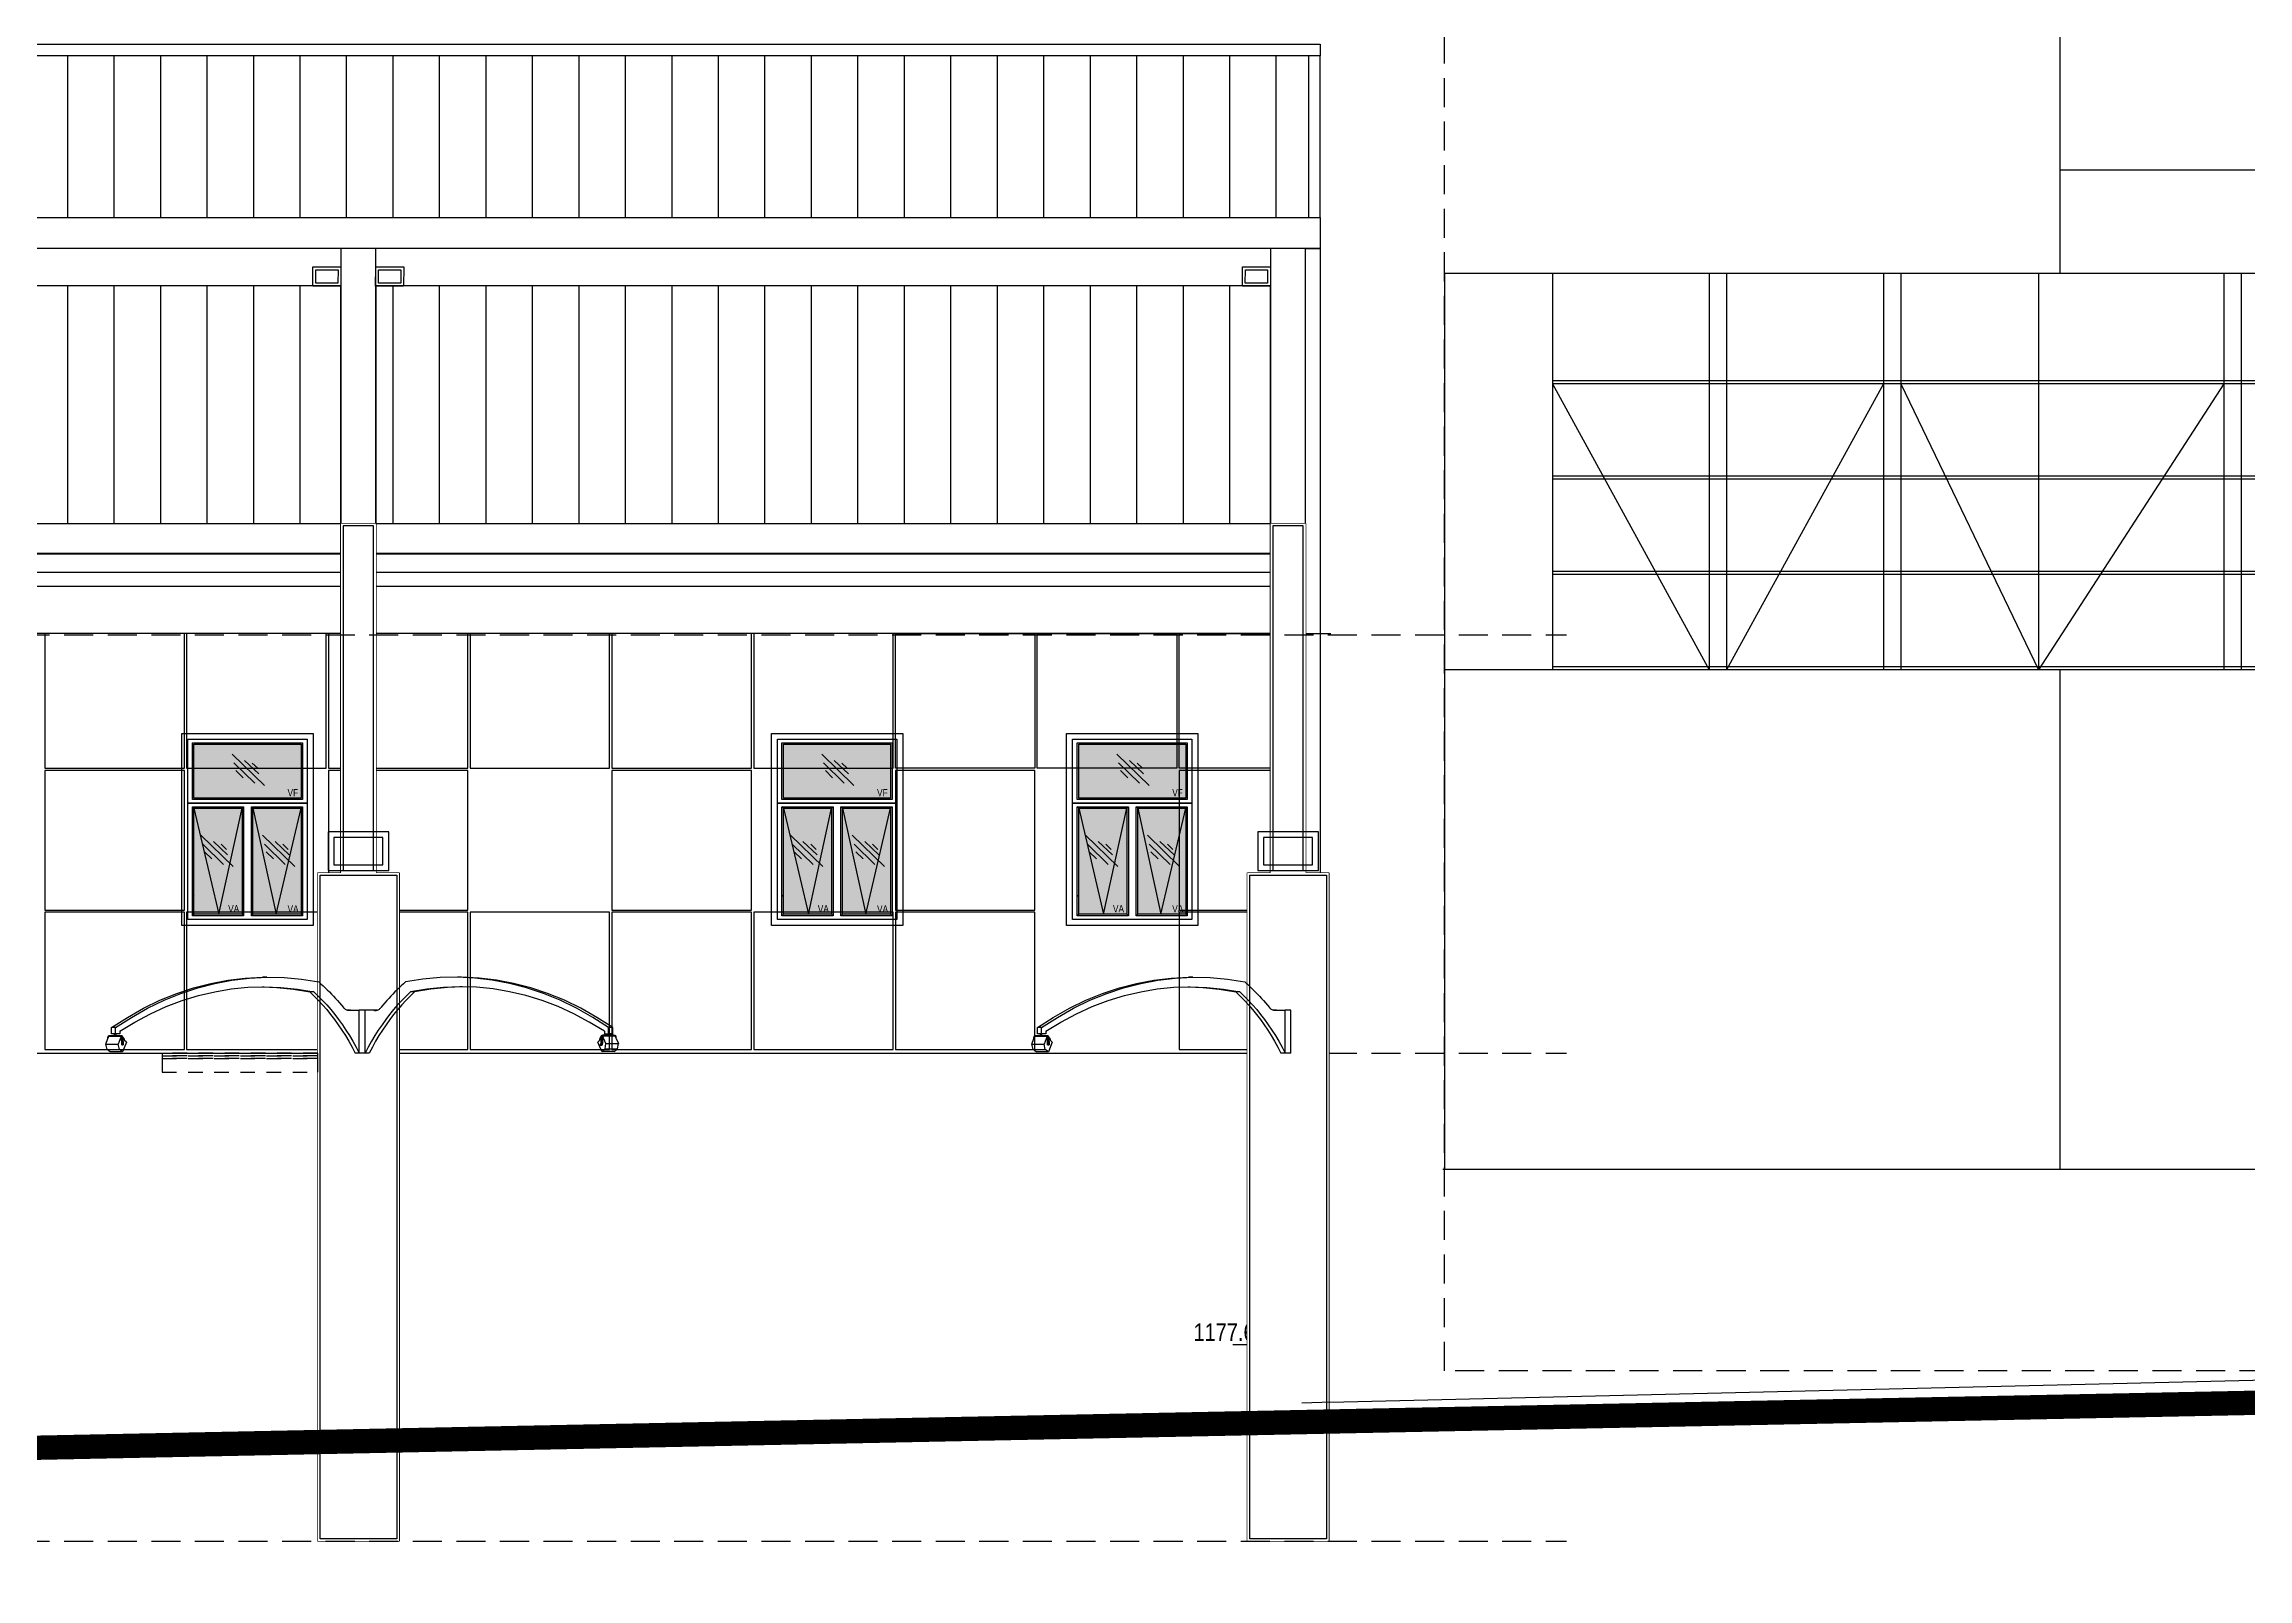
# Model space of a CAD drawing. Extents: x -133 to 84, y -2 to 88.
# Drawn here: x 45.29 to 64.26, y -0.33 to 12.88 of the extents above; entities that cross this region are included whole.
import ezdxf

# ---------------------------------------------------------------- set-up
doc = ezdxf.new("R2010")
doc.units = 0
doc.header["$MEASUREMENT"] = 0
doc.set_wipeout_variables(frame=1)
for name, pattern in [('HIDDEN', [0.375, 0.25, -0.125]), ('RHCG02-4502(DOS ARA)AR-FA-001-08$0$HIDDEN', [0.375, 0.25, -0.125]), ('RHCG02-4502(DOS ARA)AR-FA-001-08$0$HIDDEN2', [0.1875, 0.125, -0.0625])]:
    doc.linetypes.add(name, pattern=pattern)
for name, color, linetype in [('arq-gaviota', 4, 'Continuous'), ('arq-paredes', 4, 'Continuous'), ('arq-text-detalle de fachada', 1, 'Continuous'), ('arq-ventanas', 1, 'Continuous'), ('Cotas', 1, 'Continuous'), ('DISEÑO', 2, 'Continuous'), ('luminarias', 3, 'Continuous'), ('Notas', 1, 'Continuous'), ('RHCG02-4502(DOS ARA)AR-FA-001-08$0$arq-columnas wp', 1, 'Continuous'), ('RHCG02-4502(DOS ARA)AR-FA-001-08$0$arq-escaleras', 2, 'Continuous'), ('RHCG02-4502(DOS ARA)AR-FA-001-08$0$arq-fachada', 252, 'Continuous'), ('RHCG02-4502(DOS ARA)AR-FA-001-08$0$arq-hatch', 252, 'Continuous'), ('RHCG02-4502(DOS ARA)AR-FA-001-08$0$arq-niveles', 1, 'Continuous'), ('RHCG02-4502(DOS ARA)AR-FA-001-08$0$arq-paredes', 4, 'Continuous'), ('RHCG02-4502(DOS ARA)AR-FA-001-08$0$LINE', 2, 'Continuous')]:
    doc.layers.add(name, color=color, linetype=linetype)
doc.styles.add('dape 2', font='ARIALN.TTF')
doc.styles.add('RHCG02-4502(DOS ARA)AR-FA-001-08$0$dape 2', font='ARIALN.TTF', dxfattribs={"height": 0.15})
doc.dimstyles.new('RHCG02-4502(DOS ARA)AR-FA-001-08$0$dape', dxfattribs={"dimscale": 0.05, "dimtxt": 2, "dimasz": 2, "dimexe": 1, "dimexo": 1, "dimgap": 1, "dimtad": 1, "dimzin": 1, "dimtxsty": 'RHCG02-4502(DOS ARA)AR-FA-001-08$0$dape 2', "dimcen": 30, "dimclrd": 1, "dimclre": 1, "dimclrt": 256, "dimazin": 0, "dimtfac": 1, "dimtmove": 0, "dimatfit": 3, "dimfxl": 1, "dimarcsym": 0})
pattern_1 = [(90, (-1609.30163, 935.8342), (-0.4, 2e-17), [])]

# ---------------------------------------------------------------- blocks, each defined once
blk = doc.blocks.new('RHCG02-4502(DOS ARA)AR-FA-001-08$0$A$C4A154E2A')
at = {"color": 250}
for p, q in [((6.368, 6.717), (6.367, -1.975)), ((8.969, 6.717), (6.368, 6.717)), ((8.969, 6.717), (8.969, -1.975)), ((8.969, 3.216), (6.367, 3.216)), ((8.969, -1.084), (6.367, -1.084)), ((11.784, -1.975), (1.072, -1.975)), ((1.999, -1.975), (1.999, -5.384)), ((3.349, -1.975), (3.349, -5.384)), ((3.499, -1.975), (3.499, -5.384)), ((4.849, -1.975), (4.849, -5.384)), ((4.999, -1.975), (4.999, -5.384)), ((6.182, -1.975), (6.182, -5.384)), ((7.776, -1.975), (7.776, -5.384)), ((7.927, -1.975), (7.927, -5.384)), ((9.446, -1.975), (9.446, -5.384)), ((9.446, -2.899), (1.999, -2.899)), ((9.446, -2.924), (1.999, -2.924)), ((1.999, -2.924), (3.349, -5.384)), ((4.849, -2.924), (3.499, -5.384)), ((4.999, -2.924), (6.182, -5.384)), ((7.776, -2.924), (6.182, -5.384)), ((9.446, -3.719), (1.999, -3.719)), ((9.446, -3.744), (1.999, -3.744)), ((9.446, -4.539), (1.999, -4.539)), ((9.446, -4.564), (1.999, -4.564)), ((11.784, -5.384), (1.072, -5.384)), ((9.446, -5.359), (1.999, -5.359)), ((6.367, -5.384), (6.367, -9.684)), ((8.969, -5.384), (8.969, -9.684)), ((11.709, -9.684), (1.056, -9.684))]:
    blk.add_line(p, q, dxfattribs=at)
blk.add_lwpolyline([(1.072, -1.975), (1.072, -9.684)], dxfattribs=at)

msp = doc.modelspace()

# ---------------------------------------------------------------- hatches: boundary and pattern name
at = {"layer": 'arq-ventanas'}
for points in [[(46.585, 6.857), (47.506, 6.857), (47.506, 6.394), (46.585, 6.394)], [(51.658, 6.857), (52.58, 6.857), (52.58, 6.394), (51.658, 6.394)], [(54.198, 6.857), (55.12, 6.857), (55.12, 6.394), (54.198, 6.394)], [(46.585, 6.307), (46.999, 6.307), (46.999, 5.394), (46.585, 5.394)], [(47.092, 6.307), (47.506, 6.307), (47.506, 5.394), (47.092, 5.394)], [(51.658, 6.307), (52.072, 6.307), (52.072, 5.394), (51.658, 5.394)], [(52.166, 6.307), (52.58, 6.307), (52.58, 5.394), (52.166, 5.394)], [(54.198, 6.307), (54.612, 6.307), (54.612, 5.394), (54.198, 5.394)], [(54.706, 6.307), (55.12, 6.307), (55.12, 5.394), (54.706, 5.394)]]:
    msp.add_hatch(color=254, dxfattribs=at).paths.add_polyline_path(points)
at = {"layer": 'RHCG02-4502(DOS ARA)AR-FA-001-08$0$arq-fachada'}
h = msp.add_hatch(dxfattribs=at)
h.set_pattern_fill('_USER', color=251, scale=0.4, angle=90, style=0, pattern_type=0)
h.set_pattern_definition(pattern_1)
h.paths.add_polyline_path([(56.175, 12.783), (40.25, 12.783), (40.25, 12.77), (40.25, 12.477), (40.07, 12.477), (40.07, 12.349), (40.07, 11.968), (39.923, 11.968), (32, 11.968), (32, 11.392), (56.175, 11.392)])

# ---------------------------------------------------------------- linework, layer by layer
at = {"layer": 'arq-gaviota'}
for p, q in [((46.436, 4.712), (46.582, 4.761)), ((46.471, 4.712), (46.617, 4.761)), ((46.582, 4.761), (46.729, 4.799)), ((46.617, 4.761), (46.764, 4.799)), ((46.729, 4.799), (46.877, 4.827)), ((46.764, 4.799), (46.912, 4.827)), ((46.764, 4.728), (46.906, 4.752)), ((46.877, 4.827), (47.026, 4.845)), ((46.906, 4.752), (47.048, 4.766)), ((46.912, 4.827), (47.062, 4.845)), ((47.026, 4.845), (47.176, 4.852)), ((47.048, 4.766), (47.171, 4.77)), ((47.062, 4.845), (47.211, 4.852)), ((47.171, 4.77), (47.298, 4.765)), ((47.171, 4.77), (47.19, 4.77)), ((47.211, 4.852), (47.176, 4.852)), ((47.19, 4.77), (47.333, 4.765)), ((47.211, 4.852), (47.361, 4.849)), ((47.298, 4.765), (47.44, 4.75)), ((47.333, 4.765), (47.475, 4.75)), ((47.361, 4.849), (47.51, 4.836)), ((48.589, 4.75), (48.448, 4.726)), ((48.624, 4.75), (48.483, 4.726)), ((48.704, 4.849), (48.554, 4.836)), ((48.731, 4.765), (48.589, 4.75)), ((48.767, 4.765), (48.624, 4.75)), ((48.853, 4.852), (48.704, 4.849)), ((48.874, 4.77), (48.731, 4.765)), ((48.893, 4.77), (48.767, 4.765)), ((48.888, 4.852), (48.853, 4.852)), ((49.003, 4.845), (48.853, 4.852)), ((48.893, 4.77), (48.874, 4.77)), ((49.038, 4.845), (48.888, 4.852)), ((49.016, 4.766), (48.893, 4.77)), ((49.152, 4.827), (49.003, 4.845)), ((49.159, 4.752), (49.016, 4.766)), ((49.187, 4.827), (49.038, 4.845)), ((49.3, 4.799), (49.152, 4.827)), ((49.3, 4.728), (49.159, 4.752)), ((49.335, 4.799), (49.187, 4.827)), ((49.447, 4.761), (49.3, 4.799)), ((49.483, 4.761), (49.335, 4.799)), ((49.593, 4.712), (49.447, 4.761)), ((49.628, 4.712), (49.483, 4.761)), ((54.404, 4.712), (54.55, 4.761)), ((54.439, 4.712), (54.585, 4.761)), ((54.55, 4.761), (54.697, 4.799)), ((54.585, 4.761), (54.732, 4.799)), ((54.697, 4.799), (54.845, 4.827)), ((54.732, 4.799), (54.88, 4.827)), ((54.732, 4.728), (54.874, 4.752)), ((54.845, 4.827), (54.994, 4.845)), ((54.874, 4.752), (55.016, 4.766)), ((54.88, 4.827), (55.029, 4.845)), ((54.994, 4.845), (55.144, 4.852)), ((55.016, 4.766), (55.139, 4.77)), ((55.029, 4.845), (55.179, 4.852)), ((55.139, 4.77), (55.265, 4.765)), ((55.139, 4.77), (55.158, 4.77)), ((55.179, 4.852), (55.144, 4.852)), ((55.158, 4.77), (55.301, 4.765)), ((55.179, 4.852), (55.329, 4.849)), ((55.265, 4.765), (55.408, 4.75)), ((55.301, 4.765), (55.443, 4.75)), ((55.329, 4.849), (55.478, 4.836)), ((55.408, 4.75), (55.549, 4.726)), ((46.012, 4.507), (46.151, 4.585)), ((46.047, 4.507), (46.186, 4.585)), ((46.151, 4.585), (46.292, 4.654)), ((46.186, 4.585), (46.328, 4.654)), ((46.211, 4.538), (46.346, 4.6)), ((46.292, 4.654), (46.436, 4.712)), ((46.328, 4.654), (46.471, 4.712)), ((46.346, 4.6), (46.484, 4.652)), ((46.484, 4.652), (46.623, 4.695)), ((46.623, 4.695), (46.764, 4.728)), ((48.483, 4.726), (48.445, 4.69)), ((48.483, 4.726), (48.448, 4.726)), ((49.441, 4.695), (49.3, 4.728)), ((49.58, 4.652), (49.441, 4.695)), ((49.718, 4.6), (49.58, 4.652)), ((49.737, 4.654), (49.593, 4.712)), ((49.772, 4.654), (49.628, 4.712)), ((49.854, 4.538), (49.718, 4.6)), ((49.878, 4.585), (49.737, 4.654)), ((49.914, 4.585), (49.772, 4.654)), ((50.017, 4.507), (49.878, 4.585)), ((50.053, 4.507), (49.914, 4.585)), ((53.979, 4.507), (54.118, 4.585)), ((54.015, 4.507), (54.154, 4.585)), ((54.118, 4.585), (54.26, 4.654)), ((54.154, 4.585), (54.295, 4.654)), ((54.179, 4.538), (54.314, 4.6)), ((54.26, 4.654), (54.404, 4.712)), ((54.295, 4.654), (54.439, 4.712)), ((54.314, 4.6), (54.452, 4.652)), ((54.452, 4.652), (54.591, 4.695)), ((54.591, 4.695), (54.732, 4.728)), ((45.875, 4.419), (46.012, 4.507)), ((45.875, 4.364), (45.875, 4.419)), ((45.911, 4.419), (45.875, 4.419)), ((45.902, 4.364), (45.875, 4.364)), ((45.911, 4.364), (45.902, 4.364)), ((45.911, 4.419), (46.047, 4.507)), ((45.911, 4.364), (45.911, 4.419)), ((45.914, 4.364), (45.911, 4.364)), ((45.946, 4.364), (45.914, 4.364)), ((45.946, 4.388), (46.077, 4.467)), ((45.946, 4.388), (45.946, 4.364)), ((46.077, 4.467), (46.211, 4.538)), ((49.987, 4.467), (49.854, 4.538)), ((50.118, 4.388), (49.987, 4.467)), ((50.153, 4.419), (50.017, 4.507)), ((50.189, 4.419), (50.053, 4.507)), ((50.118, 4.388), (50.118, 4.364)), ((50.118, 4.364), (50.145, 4.364)), ((50.145, 4.364), (50.153, 4.364)), ((50.153, 4.364), (50.153, 4.419)), ((50.189, 4.419), (50.153, 4.419)), ((50.157, 4.364), (50.153, 4.364)), ((50.189, 4.364), (50.157, 4.364)), ((50.189, 4.364), (50.189, 4.419)), ((53.843, 4.419), (53.979, 4.507)), ((53.843, 4.364), (53.843, 4.419)), ((53.879, 4.419), (53.843, 4.419)), ((53.87, 4.364), (53.843, 4.364)), ((53.879, 4.364), (53.87, 4.364)), ((53.879, 4.419), (54.015, 4.507)), ((53.879, 4.364), (53.879, 4.419)), ((53.882, 4.364), (53.879, 4.364)), ((53.914, 4.364), (53.882, 4.364)), ((53.914, 4.388), (54.045, 4.467)), ((53.914, 4.388), (53.914, 4.364)), ((54.045, 4.467), (54.179, 4.538))]:
    msp.add_line(p, q, dxfattribs=at)
at = {"layer": 'arq-paredes', "color": 1}
for points in [[(51.605, 6.9), (52.633, 6.9), (52.633, 6.35), (51.605, 6.35)], [(54.145, 6.9), (55.173, 6.9), (55.173, 6.35), (54.145, 6.35)], [(51.605, 6.35), (52.633, 6.35), (52.633, 5.35), (51.605, 5.35)], [(54.145, 6.35), (55.173, 6.35), (55.173, 5.35), (54.145, 5.35)]]:
    msp.add_lwpolyline(points, close=True, dxfattribs=at)
at = {"layer": 'arq-ventanas'}
for p, q in [((47.191, 6.503), (46.913, 6.773)), ((47.108, 6.522), (46.929, 6.697)), ((47.021, 6.718), (47.143, 6.603)), ((47.087, 6.694), (47.133, 6.651)), ((52.264, 6.503), (51.987, 6.773)), ((52.181, 6.522), (52.002, 6.697)), ((52.094, 6.718), (52.216, 6.603)), ((52.161, 6.694), (52.207, 6.651)), ((54.804, 6.503), (54.527, 6.773)), ((54.721, 6.522), (54.542, 6.697)), ((54.634, 6.718), (54.757, 6.603)), ((54.701, 6.694), (54.747, 6.651)), ((47.007, 6.568), (46.945, 6.631)), ((52.08, 6.568), (52.018, 6.631)), ((54.621, 6.568), (54.558, 6.631)), ((46.922, 5.805), (46.644, 6.075)), ((47.453, 5.805), (47.176, 6.075)), ((51.995, 5.805), (51.718, 6.075)), ((52.526, 5.805), (52.249, 6.075)), ((54.535, 5.805), (54.258, 6.075)), ((55.067, 5.805), (54.789, 6.075)), ((46.839, 5.824), (46.66, 5.999)), ((46.738, 5.871), (46.676, 5.933)), ((46.752, 6.02), (46.874, 5.906)), ((46.819, 5.997), (46.864, 5.953)), ((47.37, 5.824), (47.191, 5.999)), ((47.269, 5.871), (47.207, 5.933)), ((47.283, 6.02), (47.405, 5.906)), ((47.35, 5.997), (47.396, 5.953)), ((51.912, 5.824), (51.733, 5.999)), ((51.812, 5.871), (51.749, 5.933)), ((51.825, 6.02), (51.948, 5.906)), ((51.892, 5.997), (51.938, 5.953)), ((52.443, 5.824), (52.265, 5.999)), ((52.343, 5.871), (52.28, 5.933)), ((52.357, 6.02), (52.479, 5.906)), ((52.423, 5.997), (52.469, 5.953)), ((54.452, 5.824), (54.274, 5.999)), ((54.352, 5.871), (54.289, 5.933)), ((54.366, 6.02), (54.488, 5.906)), ((54.432, 5.997), (54.478, 5.953)), ((54.984, 5.824), (54.805, 5.999)), ((54.883, 5.871), (54.82, 5.933)), ((54.897, 6.02), (55.019, 5.906)), ((54.963, 5.997), (55.009, 5.953))]:
    msp.add_line(p, q, dxfattribs=at)
at = {"layer": 'Cotas'}
for p, q in [((47.509, 5.299), (47.509, 5.299)), ((52.582, 5.299), (52.582, 5.299)), ((55.123, 5.299), (55.123, 5.299))]:
    msp.add_line(p, q, dxfattribs=at)
at = {"layer": 'Cotas', "color": 2}
for points in [[(52.683, 5.299), (51.554, 5.299), (51.554, 6.951), (52.684, 6.951), (52.684, 5.299)], [(55.223, 5.299), (54.094, 5.299), (54.094, 6.951), (55.224, 6.951), (55.224, 5.299)]]:
    msp.add_lwpolyline(points, dxfattribs=at)
at = {"layer": 'DISEÑO', "color": 250}
for p, q in [((46.585, 6.307), (46.572, 6.32)), ((46.585, 6.307), (46.799, 5.394)), ((46.799, 5.394), (46.999, 6.307)), ((46.999, 6.307), (47.012, 6.32)), ((47.092, 6.307), (47.079, 6.32)), ((47.092, 6.307), (47.292, 5.394)), ((47.292, 5.394), (47.506, 6.307)), ((47.506, 6.307), (47.519, 6.32)), ((51.658, 6.307), (51.645, 6.32)), ((51.658, 6.307), (51.872, 5.394)), ((51.872, 5.394), (52.072, 6.307)), ((52.072, 6.307), (52.086, 6.32)), ((52.166, 6.307), (52.152, 6.32)), ((52.166, 6.307), (52.365, 5.394)), ((52.365, 5.394), (52.58, 6.307)), ((52.58, 6.307), (52.593, 6.32)), ((54.198, 6.307), (54.185, 6.32)), ((54.198, 6.307), (54.413, 5.394)), ((54.413, 5.394), (54.612, 6.307)), ((54.612, 6.307), (54.626, 6.32)), ((54.706, 6.307), (54.692, 6.32)), ((54.706, 6.307), (54.906, 5.394)), ((54.906, 5.394), (55.12, 6.307)), ((55.12, 6.307), (55.133, 6.32)), ((46.585, 5.561), (46.572, 5.547)), ((51.658, 5.561), (51.645, 5.547)), ((54.198, 5.561), (54.185, 5.547)), ((46.585, 5.394), (46.572, 5.381)), ((46.999, 5.394), (47.012, 5.381)), ((47.092, 5.394), (47.079, 5.381)), ((47.506, 5.394), (47.519, 5.381)), ((51.658, 5.394), (51.645, 5.381)), ((52.072, 5.394), (52.086, 5.381)), ((52.166, 5.394), (52.152, 5.381)), ((52.58, 5.394), (52.593, 5.381)), ((54.198, 5.394), (54.185, 5.381)), ((54.612, 5.394), (54.626, 5.381)), ((54.706, 5.394), (54.692, 5.381)), ((55.12, 5.394), (55.133, 5.381))]:
    msp.add_line(p, q, dxfattribs=at)
for points in [[(46.572, 6.87), (47.519, 6.87), (47.519, 6.381), (46.572, 6.381)], [(51.645, 6.87), (52.593, 6.87), (52.593, 6.381), (51.645, 6.381)], [(54.185, 6.87), (55.133, 6.87), (55.133, 6.381), (54.185, 6.381)], [(46.572, 6.32), (47.012, 6.32), (47.012, 5.381), (46.572, 5.381)], [(47.079, 6.32), (47.519, 6.32), (47.519, 5.381), (47.079, 5.381)], [(51.645, 6.32), (52.086, 6.32), (52.086, 5.381), (51.645, 5.381)], [(52.152, 6.32), (52.593, 6.32), (52.593, 5.381), (52.152, 5.381)], [(54.185, 6.32), (54.626, 6.32), (54.626, 5.381), (54.185, 5.381)], [(54.692, 6.32), (55.133, 6.32), (55.133, 5.381), (54.692, 5.381)]]:
    msp.add_lwpolyline(points, close=True, dxfattribs=at)
at = {"layer": 'DISEÑO', "color": 1}
for points in [[(46.585, 6.857), (47.506, 6.857), (47.506, 6.394), (46.585, 6.394)], [(51.658, 6.857), (52.58, 6.857), (52.58, 6.394), (51.658, 6.394)], [(54.198, 6.857), (55.12, 6.857), (55.12, 6.394), (54.198, 6.394)], [(46.585, 6.307), (46.999, 6.307), (46.999, 5.394), (46.585, 5.394)], [(47.092, 6.307), (47.506, 6.307), (47.506, 5.394), (47.092, 5.394)], [(51.658, 6.307), (52.072, 6.307), (52.072, 5.394), (51.658, 5.394)], [(52.166, 6.307), (52.58, 6.307), (52.58, 5.394), (52.166, 5.394)], [(54.198, 6.307), (54.612, 6.307), (54.612, 5.394), (54.198, 5.394)], [(54.706, 6.307), (55.12, 6.307), (55.12, 5.394), (54.706, 5.394)]]:
    msp.add_lwpolyline(points, close=True, dxfattribs=at)
at = {"layer": 'luminarias'}
for p, q in [((45.902, 4.352), (45.902, 4.364)), ((45.914, 4.352), (45.914, 4.364)), ((50.145, 4.354), (50.145, 4.364)), ((50.157, 4.354), (50.157, 4.364)), ((53.87, 4.352), (53.87, 4.364)), ((53.882, 4.352), (53.882, 4.364)), ((45.827, 4.277), (45.845, 4.326)), ((45.838, 4.231), (45.827, 4.277)), ((45.827, 4.277), (45.933, 4.277)), ((45.865, 4.21), (45.838, 4.231)), ((45.838, 4.231), (45.943, 4.231)), ((45.845, 4.337), (45.846, 4.342)), ((45.845, 4.326), (45.845, 4.337)), ((45.845, 4.326), (45.847, 4.33)), ((45.846, 4.342), (45.849, 4.347)), ((45.847, 4.33), (45.853, 4.346)), ((45.848, 4.342), (45.847, 4.337)), ((45.847, 4.337), (45.847, 4.33)), ((45.851, 4.346), (45.848, 4.342)), ((45.849, 4.347), (45.854, 4.35)), ((45.855, 4.348), (45.851, 4.346)), ((45.853, 4.346), (45.86, 4.346)), ((45.854, 4.35), (45.86, 4.351)), ((45.861, 4.349), (45.855, 4.348)), ((45.86, 4.351), (45.87, 4.352)), ((45.86, 4.351), (45.946, 4.351)), ((45.86, 4.346), (45.861, 4.346)), ((45.86, 4.346), (45.956, 4.346)), ((45.861, 4.346), (45.865, 4.349)), ((45.866, 4.349), (45.861, 4.349)), ((45.865, 4.349), (45.866, 4.349)), ((45.971, 4.21), (45.865, 4.21)), ((45.946, 4.349), (45.866, 4.349)), ((45.87, 4.352), (45.902, 4.352)), ((45.902, 4.351), (45.902, 4.352)), ((45.907, 4.351), (45.902, 4.351)), ((45.913, 4.351), (45.907, 4.351)), ((45.914, 4.351), (45.913, 4.351)), ((45.914, 4.352), (45.956, 4.352)), ((45.914, 4.351), (45.914, 4.352)), ((45.958, 4.344), (45.933, 4.277)), ((45.943, 4.231), (45.933, 4.277)), ((45.971, 4.21), (45.943, 4.231)), ((45.946, 4.351), (45.952, 4.35)), ((45.951, 4.348), (45.946, 4.349)), ((45.956, 4.346), (45.951, 4.348)), ((45.952, 4.35), (45.957, 4.347)), ((45.956, 4.352), (45.962, 4.351)), ((45.956, 4.346), (45.956, 4.346)), ((45.958, 4.344), (45.956, 4.346)), ((45.957, 4.347), (45.961, 4.342)), ((45.959, 4.342), (45.958, 4.344)), ((45.961, 4.337), (45.959, 4.342)), ((45.961, 4.342), (45.963, 4.337)), ((45.963, 4.27), (45.961, 4.337)), ((45.962, 4.351), (45.968, 4.348)), ((45.963, 4.337), (45.965, 4.27)), ((45.963, 4.27), (45.965, 4.27)), ((45.965, 4.27), (45.975, 4.27)), ((45.968, 4.348), (45.971, 4.343)), ((45.97, 4.272), (45.969, 4.272)), ((45.97, 4.272), (45.972, 4.273)), ((45.97, 4.272), (45.97, 4.273)), ((45.97, 4.272), (45.97, 4.271)), ((45.971, 4.343), (45.973, 4.338)), ((46.003, 4.295), (45.971, 4.21)), ((45.973, 4.338), (45.973, 4.335)), ((45.981, 4.329), (45.973, 4.335)), ((45.973, 4.335), (45.975, 4.27)), ((45.981, 4.329), (45.987, 4.308)), ((46.003, 4.295), (45.987, 4.308)), ((50.059, 4.294), (50.075, 4.308)), ((50.096, 4.213), (50.059, 4.294)), ((50.075, 4.308), (50.08, 4.33)), ((50.08, 4.33), (50.087, 4.337)), ((50.082, 4.279), (50.08, 4.274)), ((50.08, 4.274), (50.08, 4.269)), ((50.08, 4.269), (50.083, 4.267)), ((50.087, 4.283), (50.082, 4.279)), ((50.083, 4.267), (50.087, 4.268)), ((50.09, 4.267), (50.083, 4.267)), ((50.087, 4.34), (50.088, 4.346)), ((50.087, 4.337), (50.087, 4.34)), ((50.088, 4.283), (50.087, 4.337)), ((50.088, 4.283), (50.087, 4.283)), ((50.087, 4.268), (50.092, 4.272)), ((50.088, 4.346), (50.092, 4.35)), ((50.091, 4.284), (50.088, 4.283)), ((50.09, 4.267), (50.094, 4.268)), ((50.094, 4.282), (50.091, 4.284)), ((50.098, 4.284), (50.091, 4.284)), ((50.092, 4.35), (50.097, 4.353)), ((50.092, 4.272), (50.094, 4.277)), ((50.094, 4.277), (50.094, 4.282)), ((50.094, 4.268), (50.099, 4.272)), ((50.096, 4.213), (50.122, 4.237)), ((50.202, 4.213), (50.096, 4.213)), ((50.097, 4.353), (50.103, 4.354)), ((50.097, 4.341), (50.098, 4.346)), ((50.098, 4.284), (50.097, 4.341)), ((50.098, 4.346), (50.102, 4.35)), ((50.1, 4.283), (50.098, 4.284)), ((50.098, 4.284), (50.098, 4.284)), ((50.1, 4.345), (50.099, 4.341)), ((50.099, 4.341), (50.1, 4.283)), ((50.099, 4.273), (50.1, 4.274)), ((50.1, 4.273), (50.099, 4.273)), ((50.099, 4.272), (50.099, 4.273)), ((50.101, 4.347), (50.1, 4.345)), ((50.101, 4.282), (50.1, 4.283)), ((50.1, 4.274), (50.101, 4.277)), ((50.1, 4.274), (50.1, 4.273)), ((50.103, 4.349), (50.101, 4.347)), ((50.13, 4.283), (50.101, 4.347)), ((50.101, 4.277), (50.101, 4.282)), ((50.102, 4.35), (50.107, 4.353)), ((50.113, 4.354), (50.103, 4.354)), ((50.108, 4.352), (50.103, 4.349)), ((50.103, 4.349), (50.199, 4.349)), ((50.103, 4.349), (50.103, 4.349)), ((50.107, 4.353), (50.113, 4.354)), ((50.112, 4.352), (50.108, 4.352)), ((50.113, 4.353), (50.112, 4.352)), ((50.112, 4.352), (50.19, 4.352)), ((50.113, 4.354), (50.145, 4.354)), ((50.199, 4.353), (50.113, 4.353)), ((50.122, 4.237), (50.13, 4.283)), ((50.122, 4.237), (50.229, 4.237)), ((50.13, 4.283), (50.237, 4.283)), ((50.145, 4.354), (50.157, 4.354)), ((50.157, 4.354), (50.2, 4.354)), ((50.19, 4.352), (50.195, 4.351)), ((50.195, 4.351), (50.199, 4.349)), ((50.205, 4.352), (50.199, 4.353)), ((50.199, 4.349), (50.207, 4.349)), ((50.2, 4.354), (50.206, 4.353)), ((50.202, 4.213), (50.229, 4.237)), ((50.21, 4.349), (50.205, 4.352)), ((50.206, 4.353), (50.211, 4.35)), ((50.207, 4.349), (50.214, 4.334)), ((50.213, 4.345), (50.21, 4.349)), ((50.211, 4.35), (50.215, 4.346)), ((50.214, 4.341), (50.213, 4.345)), ((50.214, 4.334), (50.214, 4.341)), ((50.214, 4.334), (50.216, 4.33)), ((50.215, 4.346), (50.216, 4.341)), ((50.216, 4.341), (50.216, 4.33)), ((50.216, 4.33), (50.237, 4.283)), ((50.229, 4.237), (50.237, 4.283)), ((53.795, 4.277), (53.813, 4.326)), ((53.806, 4.231), (53.795, 4.277)), ((53.795, 4.277), (53.9, 4.277)), ((53.833, 4.21), (53.806, 4.231)), ((53.806, 4.231), (53.911, 4.231)), ((53.813, 4.337), (53.814, 4.342)), ((53.813, 4.326), (53.813, 4.337)), ((53.813, 4.326), (53.815, 4.33)), ((53.814, 4.342), (53.817, 4.347)), ((53.815, 4.33), (53.821, 4.346)), ((53.816, 4.342), (53.815, 4.337)), ((53.815, 4.337), (53.815, 4.33)), ((53.819, 4.346), (53.816, 4.342)), ((53.817, 4.347), (53.822, 4.35)), ((53.823, 4.348), (53.819, 4.346)), ((53.821, 4.346), (53.828, 4.346)), ((53.822, 4.35), (53.828, 4.351)), ((53.829, 4.349), (53.823, 4.348)), ((53.828, 4.351), (53.838, 4.352)), ((53.828, 4.351), (53.914, 4.351)), ((53.828, 4.346), (53.829, 4.346)), ((53.828, 4.346), (53.924, 4.346)), ((53.829, 4.346), (53.833, 4.349)), ((53.834, 4.349), (53.829, 4.349)), ((53.833, 4.349), (53.834, 4.349)), ((53.939, 4.21), (53.833, 4.21)), ((53.914, 4.349), (53.834, 4.349)), ((53.838, 4.352), (53.87, 4.352)), ((53.87, 4.351), (53.87, 4.352)), ((53.875, 4.351), (53.87, 4.351)), ((53.881, 4.351), (53.875, 4.351)), ((53.882, 4.351), (53.881, 4.351)), ((53.882, 4.352), (53.924, 4.352)), ((53.882, 4.351), (53.882, 4.352)), ((53.926, 4.344), (53.9, 4.277)), ((53.911, 4.231), (53.9, 4.277)), ((53.939, 4.21), (53.911, 4.231)), ((53.914, 4.351), (53.92, 4.35)), ((53.919, 4.348), (53.914, 4.349)), ((53.924, 4.346), (53.919, 4.348)), ((53.92, 4.35), (53.925, 4.347)), ((53.924, 4.352), (53.93, 4.351)), ((53.924, 4.346), (53.924, 4.346)), ((53.926, 4.344), (53.924, 4.346)), ((53.925, 4.347), (53.929, 4.342)), ((53.927, 4.342), (53.926, 4.344)), ((53.929, 4.337), (53.927, 4.342)), ((53.929, 4.342), (53.93, 4.337)), ((53.931, 4.27), (53.929, 4.337)), ((53.93, 4.351), (53.935, 4.348)), ((53.93, 4.337), (53.933, 4.27)), ((53.931, 4.27), (53.933, 4.27)), ((53.933, 4.27), (53.943, 4.27)), ((53.935, 4.348), (53.939, 4.343)), ((53.938, 4.272), (53.937, 4.272)), ((53.938, 4.272), (53.939, 4.273)), ((53.938, 4.272), (53.938, 4.273)), ((53.938, 4.272), (53.938, 4.271)), ((53.939, 4.343), (53.941, 4.338)), ((53.971, 4.295), (53.939, 4.21)), ((53.941, 4.338), (53.941, 4.335)), ((53.949, 4.329), (53.941, 4.335)), ((53.941, 4.335), (53.943, 4.27)), ((53.949, 4.329), (53.955, 4.308)), ((53.971, 4.295), (53.955, 4.308))]:
    msp.add_line(p, q, dxfattribs=at)
at = {"layer": 'luminarias', "color": 6}
for points in [[(47.608, 10.965), (47.85, 10.965), (47.849, 10.8), (47.608, 10.8)], [(47.633, 10.94), (47.825, 10.94), (47.824, 10.825), (47.633, 10.825)], [(48.149, 10.965), (48.39, 10.965), (48.389, 10.8), (48.148, 10.8)], [(48.174, 10.94), (48.365, 10.94), (48.364, 10.825), (48.173, 10.825)], [(55.608, 10.965), (55.849, 10.965), (55.848, 10.8), (55.607, 10.8)], [(55.633, 10.94), (55.824, 10.94), (55.824, 10.825), (55.632, 10.825)]]:
    msp.add_lwpolyline(points, close=True, dxfattribs=at)
at = {"layer": 'Notas', "color": 5, "linetype": 'HIDDEN'}
for p, q in [((57.347, 1.466), (57.347, 19.6)), ((67.813, 1.466), (57.347, 1.466))]:
    msp.add_line(p, q, dxfattribs=at)
at = {"layer": 'RHCG02-4502(DOS ARA)AR-FA-001-08$0$arq-columnas wp', "color": 1}
for points in [[(48.35, 0), (47.65, 0), (47.65, 5.75), (47.85, 5.75), (47.85, 8.757), (48.15, 8.757), (48.15, 5.75), (48.35, 5.75)], [(56.35, 0), (55.65, 0), (55.65, 5.75), (55.85, 5.75), (55.85, 8.757), (56.15, 8.757), (56.15, 5.75), (56.35, 5.75)]]:
    msp.add_lwpolyline(points, close=True, dxfattribs=at)
at = {"layer": 'RHCG02-4502(DOS ARA)AR-FA-001-08$0$arq-fachada', "color": 1}
msp.add_line((55.89, 7.812), (56.367, 7.812), dxfattribs=at)
for points in [[(40.25, 12.883), (56.275, 12.883), (56.275, 12.783), (40.25, 12.783)], [(56.275, 12.783), (56.175, 12.783), (56.175, 11.392), (56.275, 11.392)], [(48.15, 11.123), (47.85, 11.123), (47.85, 8.758), (48.15, 8.758)], [(56.15, 11.123), (55.85, 11.123), (55.85, 8.758), (56.15, 8.758)], [(-0.15, 8.495), (56.15, 8.495), (56.15, 8.215), (-0.15, 8.215)]]:
    msp.add_lwpolyline(points, close=True, dxfattribs=at)
at = {"layer": 'RHCG02-4502(DOS ARA)AR-FA-001-08$0$arq-fachada', "color": 4}
for points in [[(-0.275, 11.392), (56.275, 11.392), (56.275, 11.123), (-0.275, 11.123)], [(56.075, 7.812), (-0.075, 7.812), (-0.075, 8.501), (56.075, 8.501)], [(56.075, 4.2), (55.925, 4.2), (55.925, 7.812), (56.075, 7.812)]]:
    msp.add_lwpolyline(points, close=True, dxfattribs=at)
at = {"layer": 'RHCG02-4502(DOS ARA)AR-FA-001-08$0$arq-fachada', "color": 251}
for points in [[(56.275, 0.007), (56.15, 0.007), (56.15, 11.123), (56.275, 11.123)], [(46.502, 7.811), (45.302, 7.811), (45.302, 6.651), (46.502, 6.651)], [(47.722, 7.811), (46.522, 7.811), (46.522, 6.651), (47.722, 6.651)], [(48.942, 7.811), (47.742, 7.811), (47.742, 6.651), (48.942, 6.651)], [(50.162, 7.811), (48.962, 7.811), (48.962, 6.651), (50.162, 6.651)], [(51.382, 7.811), (50.182, 7.811), (50.182, 6.651), (51.382, 6.651)], [(52.602, 7.811), (51.402, 7.811), (51.402, 6.651), (52.602, 6.651)], [(52.622, 7.811), (53.822, 7.811), (53.822, 6.651), (52.622, 6.651)], [(53.842, 7.811), (55.042, 7.811), (55.042, 6.651), (53.842, 6.651)], [(55.062, 7.811), (55.878, 7.811), (55.878, 6.651), (55.062, 6.651)], [(46.502, 6.631), (45.302, 6.631), (45.302, 5.431), (46.502, 5.431)], [(48.942, 6.631), (47.742, 6.631), (47.742, 5.431), (48.942, 5.431)], [(51.382, 6.631), (50.182, 6.631), (50.182, 5.431), (51.382, 5.431)], [(53.822, 6.631), (52.622, 6.631), (52.622, 5.431), (53.822, 5.431)], [(55.878, 6.631), (55.062, 6.631), (55.062, 5.431), (55.878, 5.431)], [(46.502, 5.411), (45.302, 5.411), (45.302, 4.231), (46.502, 4.231)], [(47.722, 5.411), (46.522, 5.411), (46.522, 4.231), (47.722, 4.231)], [(48.942, 5.411), (47.742, 5.411), (47.742, 4.231), (48.942, 4.231)], [(50.162, 5.411), (48.962, 5.411), (48.962, 4.231), (50.162, 4.231)], [(51.382, 5.411), (50.182, 5.411), (50.182, 4.231), (51.382, 4.231)], [(52.602, 5.411), (51.402, 5.411), (51.402, 4.231), (52.602, 4.231)], [(53.822, 5.411), (52.622, 5.411), (52.622, 4.231), (53.822, 4.231)], [(55.878, 5.411), (55.062, 5.411), (55.062, 4.231), (55.878, 4.231)]]:
    msp.add_lwpolyline(points, close=True, dxfattribs=at)
at = {"layer": 'RHCG02-4502(DOS ARA)AR-FA-001-08$0$arq-fachada', "color": 6}
msp.add_lwpolyline([(-0.075, 8.757), (56.075, 8.757), (56.075, 8.336), (-0.075, 8.336)], close=True, dxfattribs=at)
at = {"layer": 'RHCG02-4502(DOS ARA)AR-FA-001-08$0$arq-fachada', "color": 5}
msp.add_lwpolyline([(45.147, 4.2), (55.89, 4.2), (55.89, 7.812), (45.147, 7.812)], close=True, dxfattribs=at)
at = {"layer": 'RHCG02-4502(DOS ARA)AR-FA-001-08$0$arq-niveles', "color": 1, "linetype": 'RHCG02-4502(DOS ARA)AR-FA-001-08$0$HIDDEN'}
msp.add_line((-8.532, 4.2), (58.397, 4.2), dxfattribs=at)
at = {"layer": 'RHCG02-4502(DOS ARA)AR-FA-001-08$0$arq-paredes', "color": 1}
msp.add_line((56.351, 1.783), (56.351, 0.278), dxfattribs=at)

# ---------------------------------------------------------------- block references
msp.add_blockref('RHCG02-4502(DOS ARA)AR-FA-001-08$0$A$C4A154E2A', (56.275, 12.883))

# ---------------------------------------------------------------- texts
at = {"layer": 'arq-text-detalle de fachada', "char_height": 0.0623, "width": 0.00136, "attachment_point": 1, "style": 'dape 2'}
for s, insert in [('VF', (47.39, 6.472)), ('VF', (52.463, 6.472)), ('VF', (55.003, 6.472)), ('VA', (46.879, 5.473)), ('VA', (47.39, 5.472)), ('VA', (51.953, 5.473)), ('VA', (52.463, 5.472)), ('VA', (54.493, 5.473)), ('VA', (55.003, 5.472))]:
    msp.add_mtext(s, dxfattribs=dict(at, insert=insert))
at = {"layer": 'RHCG02-4502(DOS ARA)AR-FA-001-08$0$arq-paredes', "color": 1, "linetype": 'RHCG02-4502(DOS ARA)AR-FA-001-08$0$HIDDEN', "style": 'RHCG02-4502(DOS ARA)AR-FA-001-08$0$dape 2'}
msp.add_text('1177.62', height=0.15, dxfattribs=at).set_placement((55.186, 1.723))

# ---------------------------------------------------------------- leaders
at = {"layer": 'RHCG02-4502(DOS ARA)AR-FA-001-08$0$arq-paredes', "color": 1}
msp.add_leader([(56.352, 1.128), (55.844, 1.69), (55.525, 1.69)], dimstyle='RHCG02-4502(DOS ARA)AR-FA-001-08$0$dape', override={"dimgap": 1, "dimtad": 0}, dxfattribs=at)

# ---------------------------------------------------------------- next in the draw order: wipeouts: each hides what was drawn before it
at = {"color": 1}
for points in [[(48.35, 0), (47.65, 0), (47.65, 5.75), (47.85, 5.75), (47.85, 8.757), (48.15, 8.757), (48.15, 5.75), (48.35, 5.75)], [(56.35, 0), (55.65, 0), (55.65, 5.75), (55.85, 5.75), (55.85, 8.757), (56.15, 8.757), (56.15, 5.75), (56.35, 5.75)]]:
    msp.add_wipeout(points, dxfattribs=at).dxf.layer = 'RHCG02-4502(DOS ARA)AR-FA-001-08$0$arq-columnas wp'

# ---------------------------------------------------------------- next in the draw order: hatches: boundary and pattern name
at = {"layer": 'RHCG02-4502(DOS ARA)AR-FA-001-08$0$arq-fachada'}
h = msp.add_hatch(dxfattribs=at)
h.set_pattern_fill('_USER', color=1, scale=0.4, angle=90, style=0, pattern_type=0)
h.set_pattern_definition(pattern_1)
h.paths.add_polyline_path([(7.85, 10.802), (0.15, 10.802), (0.15, 8.757), (7.85, 8.757)])
h.paths.add_polyline_path([(15.85, 10.802), (8.15, 10.802), (8.15, 8.757), (15.85, 8.757)])
h.paths.add_polyline_path([(23.85, 10.802), (16.15, 10.802), (16.15, 8.757), (23.85, 8.757)])
h.paths.add_polyline_path([(31.85, 10.802), (24.15, 10.802), (24.15, 8.757), (31.85, 8.757)])
h.paths.add_polyline_path([(39.85, 10.802), (32.15, 10.802), (32.15, 8.757), (39.85, 8.757)])
h.paths.add_polyline_path([(47.85, 10.802), (40.15, 10.802), (40.15, 8.757), (47.85, 8.757)])
h.paths.add_polyline_path([(55.85, 10.802), (48.15, 10.802), (48.15, 8.757), (55.85, 8.757)])

# ---------------------------------------------------------------- next in the draw order: linework, layer by layer
at = {"layer": 'arq-gaviota'}
for p, q in [((47.44, 4.75), (47.581, 4.726)), ((47.475, 4.75), (47.617, 4.726)), ((47.51, 4.836), (47.659, 4.812)), ((47.659, 4.812), (47.677, 4.795)), ((47.677, 4.795), (47.696, 4.779)), ((47.696, 4.779), (47.714, 4.761)), ((47.714, 4.761), (47.732, 4.744)), ((47.732, 4.744), (47.75, 4.726)), ((48.332, 4.744), (48.314, 4.726)), ((48.35, 4.761), (48.332, 4.744)), ((48.368, 4.779), (48.35, 4.761)), ((48.387, 4.795), (48.368, 4.779)), ((48.406, 4.812), (48.387, 4.795)), ((48.554, 4.836), (48.406, 4.812)), ((55.443, 4.75), (55.585, 4.726)), ((55.478, 4.836), (55.627, 4.812)), ((55.627, 4.812), (55.645, 4.795)), ((55.645, 4.795), (55.664, 4.779)), ((55.664, 4.779), (55.682, 4.761)), ((55.682, 4.761), (55.7, 4.744)), ((55.7, 4.744), (55.718, 4.726)), ((47.617, 4.726), (47.581, 4.726)), ((47.581, 4.726), (47.619, 4.69)), ((47.617, 4.726), (47.654, 4.69)), ((47.619, 4.69), (47.656, 4.653)), ((47.654, 4.69), (47.691, 4.653)), ((47.656, 4.653), (47.692, 4.614)), ((47.691, 4.653), (47.727, 4.614)), ((47.692, 4.614), (47.727, 4.574)), ((47.727, 4.614), (47.762, 4.574)), ((47.727, 4.574), (47.761, 4.532)), ((47.75, 4.726), (47.768, 4.708)), ((47.762, 4.574), (47.796, 4.532)), ((47.768, 4.708), (47.786, 4.689)), ((47.786, 4.689), (47.803, 4.67)), ((47.803, 4.67), (47.821, 4.651)), ((47.821, 4.651), (47.838, 4.631)), ((47.838, 4.631), (47.855, 4.611)), ((47.855, 4.611), (47.871, 4.591)), ((47.875, 4.586), (47.871, 4.591)), ((47.88, 4.582), (47.875, 4.586)), ((47.885, 4.578), (47.88, 4.582)), ((47.889, 4.575), (47.885, 4.578)), ((47.895, 4.572), (47.889, 4.575)), ((47.9, 4.57), (47.895, 4.572)), ((47.904, 4.568), (47.9, 4.57)), ((47.932, 4.568), (47.904, 4.568)), ((47.905, 4.568), (47.904, 4.568)), ((47.91, 4.567), (47.905, 4.568)), ((47.916, 4.566), (47.91, 4.567)), ((47.921, 4.566), (47.916, 4.566)), ((47.927, 4.567), (47.921, 4.566)), ((47.932, 4.568), (47.927, 4.567)), ((47.932, 4.568), (48.007, 4.568)), ((48.007, 4.2), (48.007, 4.568)), ((48.057, 4.568), (48.007, 4.568)), ((48.132, 4.568), (48.057, 4.568)), ((48.057, 4.2), (48.057, 4.568)), ((48.161, 4.568), (48.132, 4.568)), ((48.132, 4.568), (48.137, 4.567)), ((48.137, 4.567), (48.143, 4.566)), ((48.143, 4.566), (48.148, 4.566)), ((48.148, 4.566), (48.154, 4.567)), ((48.154, 4.567), (48.159, 4.568)), ((48.159, 4.568), (48.161, 4.568)), ((48.161, 4.568), (48.164, 4.57)), ((48.164, 4.57), (48.17, 4.572)), ((48.17, 4.572), (48.175, 4.575)), ((48.175, 4.575), (48.18, 4.578)), ((48.18, 4.578), (48.184, 4.582)), ((48.184, 4.582), (48.189, 4.586)), ((48.189, 4.586), (48.193, 4.591)), ((48.21, 4.611), (48.193, 4.591)), ((48.227, 4.631), (48.21, 4.611)), ((48.244, 4.651), (48.227, 4.631)), ((48.261, 4.67), (48.244, 4.651)), ((48.278, 4.689), (48.261, 4.67)), ((48.302, 4.574), (48.268, 4.532)), ((48.296, 4.708), (48.278, 4.689)), ((48.314, 4.726), (48.296, 4.708)), ((48.337, 4.614), (48.302, 4.574)), ((48.338, 4.574), (48.303, 4.532)), ((48.373, 4.653), (48.337, 4.614)), ((48.373, 4.614), (48.338, 4.574)), ((48.41, 4.69), (48.373, 4.653)), ((48.409, 4.653), (48.373, 4.614)), ((48.445, 4.69), (48.409, 4.653)), ((48.448, 4.726), (48.41, 4.69)), ((55.585, 4.726), (55.549, 4.726)), ((55.549, 4.726), (55.587, 4.69)), ((55.585, 4.726), (55.622, 4.69)), ((55.587, 4.69), (55.624, 4.653)), ((55.622, 4.69), (55.659, 4.653)), ((55.624, 4.653), (55.659, 4.614)), ((55.659, 4.653), (55.695, 4.614)), ((55.659, 4.614), (55.695, 4.574)), ((55.695, 4.614), (55.73, 4.574)), ((55.695, 4.574), (55.729, 4.532)), ((55.718, 4.726), (55.736, 4.708)), ((55.73, 4.574), (55.764, 4.532)), ((55.736, 4.708), (55.754, 4.689)), ((55.754, 4.689), (55.771, 4.67)), ((55.771, 4.67), (55.788, 4.651)), ((55.788, 4.651), (55.806, 4.631)), ((55.806, 4.631), (55.822, 4.611)), ((55.822, 4.611), (55.839, 4.591)), ((55.843, 4.586), (55.839, 4.591)), ((55.848, 4.582), (55.843, 4.586)), ((55.852, 4.578), (55.848, 4.582)), ((55.857, 4.575), (55.852, 4.578)), ((55.862, 4.572), (55.857, 4.575)), ((55.868, 4.57), (55.862, 4.572)), ((55.871, 4.568), (55.868, 4.57)), ((55.9, 4.568), (55.871, 4.568)), ((55.873, 4.568), (55.871, 4.568)), ((55.878, 4.567), (55.873, 4.568)), ((55.884, 4.566), (55.878, 4.567)), ((55.889, 4.566), (55.884, 4.566)), ((55.895, 4.567), (55.889, 4.566)), ((55.9, 4.568), (55.895, 4.567)), ((55.9, 4.568), (55.975, 4.568)), ((55.975, 4.2), (55.975, 4.568)), ((56.025, 4.568), (55.975, 4.568)), ((56.025, 4.2), (56.025, 4.568)), ((47.761, 4.532), (47.794, 4.489)), ((47.794, 4.489), (47.826, 4.444)), ((47.796, 4.532), (47.829, 4.489)), ((47.826, 4.444), (47.857, 4.398)), ((47.829, 4.489), (47.862, 4.444)), ((47.857, 4.398), (47.888, 4.35)), ((47.862, 4.444), (47.893, 4.398)), ((47.893, 4.398), (47.923, 4.35)), ((48.171, 4.398), (48.141, 4.35)), ((48.203, 4.444), (48.171, 4.398)), ((48.207, 4.398), (48.177, 4.35)), ((48.235, 4.489), (48.203, 4.444)), ((48.238, 4.444), (48.207, 4.398)), ((48.268, 4.532), (48.235, 4.489)), ((48.27, 4.489), (48.238, 4.444)), ((48.303, 4.532), (48.27, 4.489)), ((55.729, 4.532), (55.762, 4.489)), ((55.762, 4.489), (55.794, 4.444)), ((55.764, 4.532), (55.797, 4.489)), ((55.794, 4.444), (55.825, 4.398)), ((55.797, 4.489), (55.829, 4.444)), ((55.825, 4.398), (55.855, 4.35)), ((55.829, 4.444), (55.861, 4.398)), ((55.861, 4.398), (55.891, 4.35)), ((47.888, 4.35), (47.917, 4.302)), ((47.917, 4.302), (47.945, 4.251)), ((47.923, 4.35), (47.952, 4.302)), ((47.945, 4.251), (47.971, 4.2)), ((47.952, 4.302), (47.98, 4.251)), ((48.007, 4.2), (47.971, 4.2)), ((47.98, 4.251), (48.007, 4.2)), ((48.057, 4.2), (48.007, 4.2)), ((48.084, 4.251), (48.057, 4.2)), ((48.093, 4.2), (48.057, 4.2)), ((48.112, 4.302), (48.084, 4.251)), ((48.12, 4.251), (48.093, 4.2)), ((48.141, 4.35), (48.112, 4.302)), ((48.148, 4.302), (48.12, 4.251)), ((48.177, 4.35), (48.148, 4.302)), ((55.855, 4.35), (55.884, 4.302)), ((55.884, 4.302), (55.912, 4.251)), ((55.891, 4.35), (55.92, 4.302)), ((55.912, 4.251), (55.939, 4.2)), ((55.92, 4.302), (55.948, 4.251)), ((55.975, 4.2), (55.939, 4.2)), ((55.948, 4.251), (55.975, 4.2)), ((56.025, 4.2), (55.975, 4.2))]:
    msp.add_line(p, q, dxfattribs=at)
at = {"layer": 'arq-paredes', "color": 1}
for points in [[(46.531, 6.9), (47.56, 6.9), (47.56, 6.35), (46.531, 6.35)], [(46.531, 6.35), (47.56, 6.35), (47.56, 5.35), (46.531, 5.35)]]:
    msp.add_lwpolyline(points, close=True, dxfattribs=at)
at = {"layer": 'Cotas', "color": 2}
msp.add_lwpolyline([(47.61, 5.299), (46.48, 5.299), (46.48, 6.951), (47.611, 6.951), (47.611, 5.299)], dxfattribs=at)
at = {"layer": 'luminarias'}
for points in [[(47.739, 5.77), (48.261, 5.77), (48.261, 6.104), (47.739, 6.104)], [(55.739, 5.77), (56.261, 5.77), (56.261, 6.104), (55.739, 6.104)], [(47.789, 5.82), (48.211, 5.82), (48.211, 6.054), (47.789, 6.054)], [(55.789, 5.82), (56.211, 5.82), (56.211, 6.054), (55.789, 6.054)]]:
    msp.add_lwpolyline(points, close=True, dxfattribs=at)
at = {"layer": 'RHCG02-4502(DOS ARA)AR-FA-001-08$0$arq-columnas wp', "color": 4}
for points in [[(48.13, 8.737), (47.87, 8.737), (47.87, 5.77), (48.13, 5.77)], [(56.13, 8.737), (55.87, 8.737), (55.87, 5.77), (56.13, 5.77)]]:
    msp.add_lwpolyline(points, close=True, dxfattribs=at)
at = {"layer": 'RHCG02-4502(DOS ARA)AR-FA-001-08$0$arq-columnas wp', "color": 6}
for points in [[(47.67, 5.73), (48.33, 5.73), (48.33, 0.02), (47.67, 0.02)], [(55.67, 5.73), (56.33, 5.73), (56.33, 0.02), (55.67, 0.02)]]:
    msp.add_lwpolyline(points, close=True, dxfattribs=at)
at = {"layer": 'RHCG02-4502(DOS ARA)AR-FA-001-08$0$arq-escaleras', "color": 251, "linetype": 'RHCG02-4502(DOS ARA)AR-FA-001-08$0$HIDDEN2'}
for points in [[(47.65, 4.2), (46.31, 4.2), (46.31, 4.175), (47.65, 4.175)], [(47.65, 4.175), (46.31, 4.175), (46.31, 4.153), (47.65, 4.153)], [(47.65, 4.153), (46.31, 4.153), (46.31, 4.034), (47.65, 4.034)]]:
    msp.add_lwpolyline(points, close=True, dxfattribs=at)
at = {"layer": 'RHCG02-4502(DOS ARA)AR-FA-001-08$0$arq-fachada', "color": 1}
for points in [[(47.85, 10.802), (40.15, 10.802), (40.15, 8.757), (47.85, 8.757)], [(55.85, 10.802), (48.15, 10.802), (48.15, 8.757), (55.85, 8.757)]]:
    msp.add_lwpolyline(points, close=True, dxfattribs=at)
at = {"layer": 'RHCG02-4502(DOS ARA)AR-FA-001-08$0$arq-hatch', "color": 253, "const_width": 0.2}
msp.add_lwpolyline([(79.51, 1.498), (-5.535, -0.226)], dxfattribs=at)
at = {"layer": 'RHCG02-4502(DOS ARA)AR-FA-001-08$0$arq-niveles', "color": 1, "linetype": 'RHCG02-4502(DOS ARA)AR-FA-001-08$0$HIDDEN'}
for p, q in [((-8.532, 7.8), (58.397, 7.8)), ((-8.532, 0), (58.397, 0))]:
    msp.add_line(p, q, dxfattribs=at)
at = {"layer": 'RHCG02-4502(DOS ARA)AR-FA-001-08$0$LINE', "color": 250}
msp.add_line((56.117, 1.191), (79.51, 1.741), dxfattribs=at)
at = {"layer": 'RHCG02-4502(DOS ARA)AR-FA-001-08$0$LINE', "color": 6}
for points in [[(79.51, 1.398), (79.51, 1.598), (-5.535, -0.126)], [(-5.535, -0.326), (79.51, 1.398)]]:
    msp.add_lwpolyline(points, dxfattribs=at)

doc.saveas('drawing.dxf')
